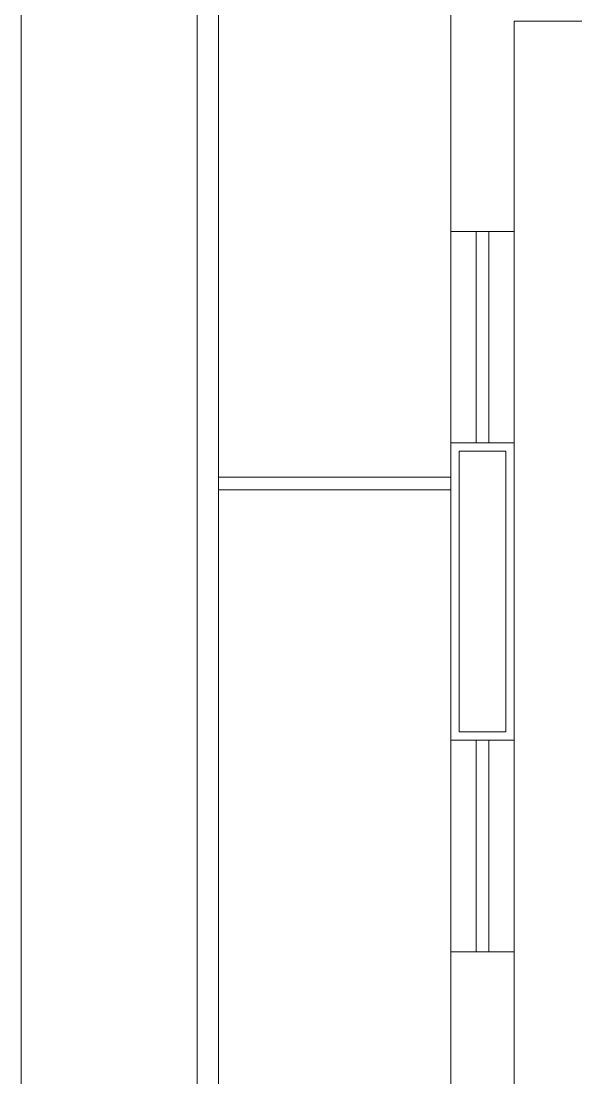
# Model space of a CAD drawing. Header units: millimetres. Extents: x 214 to 1190, y -192 to 1092.
# Drawn here: x 1041.761 to 1043.088, y 64.095 to 66.595 of the extents above; entities that cross this region are included whole.
import ezdxf

# ---------------------------------------------------------------- set-up
doc = ezdxf.new("R2010")
doc.units = ezdxf.units.MM
doc.linetypes.add('HIDDEN2', pattern=[4.7625, 3.175, -1.5875])
doc.layers.add('I-ARQ', color=8, linetype='Continuous', lineweight=0)

msp = doc.modelspace()

# ---------------------------------------------------------------- linework, layer by layer
at = {"layer": 'I-ARQ'}
for p, q in [((1041.761, 79.2897), (1041.761, 56.5497)), ((1042.1776, 77.4947), (1042.1776, 58.3447)), ((1042.1776, 77.4947), (1042.1776, 58.3447)), ((1042.1776, 77.4947), (1042.1776, 58.3447)), ((1042.2276, 77.4947), (1042.2276, 58.3447)), ((1042.2276, 77.4947), (1042.2276, 58.3447)), ((1042.2276, 77.4947), (1042.2276, 58.3447)), ((1042.7776, 67.8197), (1042.7776, 58.5447)), ((1042.9276, 66.5947), (1042.9276, 63.8937)), ((1043.0876, 66.5947), (1042.9276, 66.5947)), ((1042.9076, 65.5774), (1042.7976, 65.5774)), ((1042.7976, 65.5774), (1042.7976, 64.9137)), ((1042.9076, 64.9137), (1042.9076, 65.5774)), ((1042.7776, 65.5159), (1042.2276, 65.5159)), ((1042.7776, 65.5159), (1042.2276, 65.5159)), ((1042.7776, 65.5159), (1042.2276, 65.5159)), ((1042.7776, 65.4859), (1042.2276, 65.4859)), ((1042.7776, 65.4859), (1042.2276, 65.4859)), ((1042.7776, 65.4859), (1042.2276, 65.4859)), ((1042.7976, 64.9137), (1042.9076, 64.9137))]:
    msp.add_line(p, q, dxfattribs=at)
at = {"layer": 'I-ARQ', "linetype": 'HIDDEN2'}
for p, q in [((1042.7776, 66.0974), (1042.9276, 66.0974)), ((1042.8376, 65.5974), (1042.8376, 66.0974)), ((1042.8676, 66.0974), (1042.8676, 65.5974)), ((1042.9276, 65.5974), (1042.7776, 65.5974)), ((1042.7776, 64.8937), (1042.9276, 64.8937)), ((1042.8376, 64.3937), (1042.8376, 64.8937)), ((1042.8676, 64.8937), (1042.8676, 64.3937)), ((1042.7776, 64.3937), (1042.9276, 64.3937))]:
    msp.add_line(p, q, dxfattribs=at)

doc.saveas('drawing.dxf')
